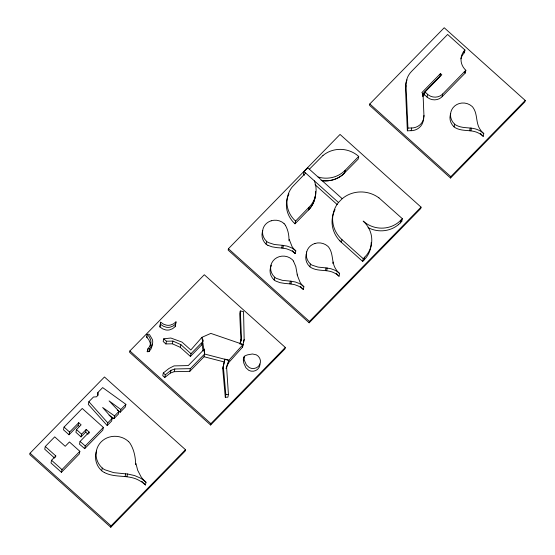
<?xml version="1.0" encoding="UTF-8"?>
<svg xmlns="http://www.w3.org/2000/svg" width="555" height="555" viewBox="0 0 555 555"><rect width="100%" height="100%" fill="white"/><g stroke="black" fill="none" stroke-linecap="round" stroke-linejoin="round"><path stroke-width="0.83" d="M422.632 96.556L424.443 94.704L425.012 91.998L441.801 74.8L440.455 73.586L421.849 92.636L423.035 93.705L423.985 116.696A12.834 12.238 11.8 0 1 413.031 127.907L407.925 128.094L407.356 130.8L412.469 130.619A12.834 12.238 11.8 0 0 423.416 119.394L423.423 117.889M159.902 326.957L160.666 322.198L163.482 324.155L166.465 325.168A9.477 9.04 11.8 0 0 170.475 325.077L173.354 323.933L175.99 321.858L175.227 326.611L172.591 328.685L169.705 329.837A9.477 9.04 11.8 0 1 165.695 329.927L162.719 328.907L159.902 326.957L160.666 322.198M175.227 326.611L175.429 324.557M30.053 453.192L29.769 454.545L110.785 527.25L185.19 451.048L185.474 449.696L104.465 376.984L30.053 453.192L111.062 525.897L110.785 527.25M45.288 446.504L55.798 455.939L51.566 460.268L51.004 462.967L61.411 472.305L79.289 454.004L79.851 451.305L69.444 441.967L65.212 446.296L54.702 436.861L45.288 446.504L44.726 449.203L54.619 458.083M55.514 457.285L55.798 455.939M89.189 432.095L80.052 441.461L79.483 444.153L84.7 448.662L102.807 430.118L103.369 427.426L82.237 408.459L64.047 427.093L63.478 429.792L69.028 434.766L78.172 425.408L78.734 422.709L81.113 424.839L76.472 429.591L75.91 432.289L81.03 436.889L85.671 432.137L86.233 429.438L89.189 432.095L88.911 433.441M69.028 434.766L69.59 432.067L78.734 422.709M61.411 472.305L61.973 469.613L79.851 451.305M81.03 436.889L81.592 434.19L86.233 429.438M117.507 410.166L120.262 412.192L125.312 407.023L125.874 404.324L102.661 387.598L97.93 392.44L98.256 395L96.48 396.818L93.476 397.005L88.876 401.709L88.314 404.408L107.205 425.56L111.617 421.044L112.186 418.345L102.64 407.509L114.552 415.924L113.983 418.623L109.085 415.154M84.7 448.662L85.262 445.963L103.369 427.426M97.368 395.139L97.93 392.44M107.205 425.56L107.774 422.861L112.186 418.345M104.347 472.478A12.487 11.905 11.8 0 1 101.69 470.744L102.273 468.025A19.099 18.218 11.8 0 1 97.812 462.058A19.543 18.634 11.8 0 1 96.626 449.862A19.064 18.183 11.8 0 1 109.03 437.16A19.543 18.634 11.8 0 1 121.809 437.486A19.099 18.218 11.8 0 1 128.316 441.357M129.884 350.947L129.606 352.3L210.616 425.012L285.027 348.804L285.312 347.458L204.296 274.746L129.884 350.947L210.9 423.659L210.616 425.012M120.262 412.192L120.823 409.493L109.099 400.897L119.006 411.359L118.444 414.051L113.983 418.623M150.197 346.237A9.477 9.04 11.8 0 0 150.03 342.393L148.768 339.611L146.555 337.045L147.117 334.339L148.927 334.221L149.774 335.047L152.403 339.57A9.477 9.04 11.8 0 1 152.569 343.413L151.564 346.244L149.579 348.908L149.018 351.606L147.207 351.724L147.769 349.026L149.753 346.362L150.759 343.531A9.477 9.04 11.8 0 0 150.592 339.688L149.337 336.906L147.117 334.339M125.118 476.565L125.687 473.859L127.49 473.977L134.581 475.559L139.888 477.841A28.52 27.202 11.8 0 1 143.627 480.262L146.007 482.26L145.445 484.959L143.065 482.968A28.52 27.202 11.8 0 0 139.326 480.547C128.614 474.192 115.239 478.299 104.34 472.492M126.928 476.683L127.49 473.977M135.642 464.729C135.6 457.598 134.13 449.966 130.321 443.75A12.682 12.099 11.8 0 0 128.33 441.343M226.28 368.499L228.306 363.025L242.514 347.173L243.076 344.475L210.824 333.395L201.923 337.322L190.816 349.997L182.04 342.116L170.836 338.023L163.739 338.807L163.177 341.505L165.876 343.933L172.355 343.788L180.292 347.333L190.414 356.421L202.818 343.718M165.876 343.933L166.444 341.228L163.739 338.807M163.309 372.974L162.747 375.673L164.773 377.49L170.406 373.022L174.235 371.69L189.782 371.344L204.046 356.733L204.608 354.034L204.386 349.067L188.263 365.579L174.02 365.898L168.949 368.499L163.309 372.974L165.334 374.791L164.773 377.49M175.713 323.204L175.99 321.858M172.355 343.788L172.917 341.082L180.854 344.627L190.982 353.715L190.414 356.421M170.406 373.022L170.975 370.317L174.804 368.985L190.344 368.638L204.608 354.034L201.923 337.322L203.38 341.02L190.982 353.715M174.235 371.69L174.804 368.985M180.292 347.333L180.854 344.627M189.782 371.344L190.344 368.638M228.424 248.737L228.147 250.09L309.156 322.802L420.773 208.493L421.058 207.14L340.042 134.435L228.424 248.737L309.44 321.449L309.156 322.802M204.608 354.034L228.868 360.32L226.558 366.584L228.438 394.487L227.876 397.193L225.288 397.248L222.728 368.735L224.928 359.168L228.868 360.32L243.076 344.475L239.815 343.927L241.508 338.293L240.301 310.994L243.562 311.542L244.151 339.48L243.589 342.185L243.555 340.493M224.928 359.168L222.728 368.735M226.135 368.61L226.558 366.584M228.306 363.025L228.868 360.32M240.301 310.994L239.732 313.7L240.946 340.999L240.218 343.413M225.288 397.248L225.85 394.55L223.29 366.036M240.946 340.999L241.508 338.293M267.85 245.275A8.325 7.936 11.8 0 1 266.081 244.124L266.657 241.411A12.925 12.321 11.8 0 1 262.91 229.305A12.71 12.12 11.8 0 1 265.873 224.026A12.71 12.12 11.8 0 1 271.166 220.828M259.906 363.99A7.68 7.326 11.8 0 1 259.053 367.479A7.604 7.25 11.8 0 1 248.765 370.345L245.858 367.66L243.923 363.372A22.699 21.652 11.8 0 1 243.423 361.236L243.811 357.267L245.095 355.824A22.401 21.361 11.8 0 1 247.703 354.811L252.442 353.986L256.354 354.839A7.68 7.326 11.8 0 1 259.615 364.774A7.604 7.25 11.8 0 1 249.327 367.639L246.42 364.954L244.491 360.674A22.699 21.652 11.8 0 1 243.992 358.53L243.811 357.267M243.243 359.966L244.408 356.164M289.779 283.841L294.636 284.653L298.458 286.096A19.078 18.19 11.8 0 1 301.733 288.114L303.314 289.439L303.883 286.741L302.295 285.409A19.078 18.19 11.8 0 0 299.02 283.39L295.198 281.947L290.348 281.142L289.765 283.841L285.305 283.508L280.032 282.661L275.918 281.128A8.325 7.936 11.8 0 1 274.149 279.963L274.725 277.25A12.925 12.321 11.8 0 1 270.986 265.151M281.711 248.002L286.56 248.813L290.383 250.25A19.078 18.19 11.8 0 1 293.657 252.268L295.246 253.6L295.808 250.895L294.226 249.57A19.078 18.19 11.8 0 0 290.952 247.551L287.129 246.108L282.273 245.296L281.697 248.002L277.236 247.669L271.964 246.815L267.843 245.289M282.904 248.085L283.466 245.379M288.968 240.801C289.134 235.556 288.107 229.846 285.353 225.226M378.912 197.857A28.902 27.563 11.8 0 0 342.206 198.704L307.727 167.756L304.001 171.564L303.439 174.27L304.528 175.248M288.933 193.979A26.682 25.447 11.8 0 0 293.096 221.889L295.003 223.797L295.565 221.091L310.363 205.836A26.716 25.481 11.8 0 0 314.317 180.84M290.973 283.924L291.535 281.219M309.1 207.237L308.531 209.936L295.003 223.797M314.956 243.465A12.925 12.321 11.8 0 1 327.811 246.24A8.457 8.068 11.8 0 1 329.129 247.849C333.493 254.204 331.501 262.709 335.789 269.085A19.078 18.19 11.8 0 0 338.106 272.082L339.598 273.511L339.029 276.217L337.447 274.885A19.078 18.19 11.8 0 0 334.172 272.866C327.152 269.175 318.639 271.666 311.632 267.905A8.325 7.936 11.8 0 1 309.863 266.74L310.439 264.027A12.925 12.321 11.8 0 1 306.7 251.921M322.989 155.483A26.682 25.447 11.8 0 1 356.608 154.727L358.717 156.42L345.182 170.281L344.62 172.98L343.247 174.284A26.716 25.481 11.8 0 1 321.074 180.535A26.682 25.447 11.8 0 0 342.664 174.769M325.487 270.618L326.049 267.912L330.912 268.724L334.734 270.167A19.078 18.19 11.8 0 1 338.009 272.186L339.598 273.511M326.687 270.701L327.256 267.996M332.757 263.417L333.042 262.071M358.717 156.42L358.155 159.125L342.671 174.783M369.81 103.951L369.526 105.304L450.535 178.016L524.947 101.808L525.231 100.455L444.215 27.75L369.81 103.951L450.82 176.663L450.535 178.016M342.192 198.69L338.474 202.499A28.902 27.563 11.8 0 0 340.021 237.686L341.97 239.628L341.408 242.327L362.686 261.426L365.932 257.909A26.682 25.447 11.8 0 0 371.212 242.479M362.686 261.426L363.254 258.727L366.501 255.203A26.682 25.447 11.8 0 0 365.058 222.985L363.157 221.077L365.259 222.784A26.682 25.447 11.8 0 0 398.885 222.021L402.347 218.691L378.926 197.844M364.191 259.886L364.753 257.187M407.356 130.8L405.476 88.314L406.038 85.616A20.688 19.73 11.8 0 1 411.463 71.498L447.628 34.459L464.958 50.012L464.389 52.711L463.411 53.828A14.971 14.284 11.8 0 0 460.9 58.851M411.158 130.709L411.72 128.011M422.612 95.731L423.035 93.705M398.33 224.733L400.273 222.937L400.842 220.231M464.958 50.012L463.98 51.122A14.971 14.284 11.8 0 0 464.785 69.209L465.853 70.277L465.291 72.983L441.364 97.409A10.698 10.198 11.8 0 1 427.877 97.708L427.031 97.028L427.6 94.322L425.012 91.998M400.273 222.937L401.778 221.396L402.347 218.691M423.715 116.793L423.999 115.44M440.455 73.586L439.886 76.292L422.487 94.114M442.141 96.688L442.71 93.982L465.853 70.277M483.787 133.63L482.198 132.305A19.078 18.19 11.8 0 0 478.93 130.286C471.91 126.589 463.397 129.079 456.383 125.319A8.325 7.936 11.8 0 1 454.621 124.154A12.925 12.321 11.8 0 1 450.889 112.041A12.71 12.12 11.8 0 1 459.138 103.57A12.925 12.321 11.8 0 1 472 106.352A8.457 8.068 11.8 0 1 473.318 107.968C477.688 114.323 475.697 122.821 479.985 129.204A19.078 18.19 11.8 0 0 482.302 132.201L483.787 133.63L483.225 136.336L481.636 135.004A19.078 18.19 11.8 0 0 478.361 132.985C471.341 129.294 462.828 131.785 455.821 128.025A8.325 7.936 11.8 0 1 454.059 126.859L454.628 124.147M469.676 130.737L470.238 128.032M470.876 130.82L471.445 128.115M242.514 347.173L244.151 339.48M147.207 351.724L147.977 350.864M149.018 351.606L151.002 348.949L152.008 346.119A9.477 9.04 11.8 0 0 152.139 344.19M309.801 208.541L308.531 209.936L310.28 207.958A26.682 25.447 11.8 0 0 315.531 191.711M305.638 173.028L292.221 186.966A26.682 25.447 11.8 0 0 293.664 219.183L295.565 221.091M309.357 169.219L322.975 155.469M422.66 95.446L424.339 93.733M114.552 415.924L119.006 411.359M120.823 409.493L125.874 404.324M309.44 321.449L421.058 207.14M450.82 176.663L525.231 100.455M111.062 525.897L185.474 449.696M210.9 423.659L285.312 347.458M345.182 170.281L343.816 171.585A26.716 25.481 11.8 0 1 318.064 177.01M175.789 323.912L173.153 325.986L170.274 327.131A9.477 9.04 11.8 0 1 166.264 327.221L163.281 326.208L160.464 324.252M442.71 93.982L441.926 94.704A10.698 10.198 11.8 0 1 428.446 95.002L427.6 94.322M165.334 374.791L170.975 370.317M146.555 337.045L147.63 336.975M147.769 349.026L149.579 348.908M166.444 341.228L172.917 341.082M225.85 394.55L228.438 394.487M282.259 245.296L274.26 244.484L268.412 242.584A8.325 7.936 11.8 0 1 266.643 241.418M326.049 267.912L318.043 267.101L312.194 265.2A8.325 7.936 11.8 0 1 310.432 264.034M290.334 281.142L282.328 280.33L276.48 278.423A8.325 7.936 11.8 0 1 274.718 277.257M125.687 473.859L113.678 472.645L104.902 469.787A12.487 11.905 11.8 0 1 102.259 468.038M204.046 356.733L224.123 361.936M80.052 441.461L85.262 445.963M463.647 52.045L464.389 52.711M423.881 94.197L427.031 97.028M400.863 220.571L401.778 221.396M304.001 171.564L338.474 202.499M315.039 184.683L337.274 204.635M341.97 239.628L363.254 258.727M78.172 425.408L79.358 426.469M85.671 432.137L88.037 434.26M76.472 429.591L81.592 434.19M64.047 427.093L69.59 432.067M51.566 460.268L61.973 469.613M483.225 136.336L481.733 134.907A19.078 18.19 11.8 0 1 480.366 133.283M339.029 276.217L337.544 274.787A19.078 18.19 11.8 0 1 336.17 273.164M295.808 250.895L294.323 249.466A19.078 18.19 11.8 0 1 292.006 246.469L289.252 239.455M295.246 253.6L293.755 252.171A19.078 18.19 11.8 0 1 292.388 250.548M303.883 286.741L302.392 285.305A19.078 18.19 11.8 0 1 300.075 282.308L297.327 275.294M303.314 289.439L301.83 288.01A19.078 18.19 11.8 0 1 300.456 286.394M146.007 482.26L143.773 480.11A28.52 27.202 11.8 0 1 141.005 476.696L137.675 470.272L135.919 463.376M145.445 484.959L143.211 482.815A28.52 27.202 11.8 0 1 141.858 481.282M464.216 71.914L465.291 72.983M339.334 240.273L341.408 242.327L339.445 240.398A28.902 27.563 11.8 0 1 335.06 209.582M88.876 401.709L107.774 422.861M293.422 261.065L295.787 266.546L297.161 274.149M201.895 343.372L203.102 350.885M297.161 274.163L297.32 275.28M406.038 85.616L407.925 128.094M101.704 470.73A19.099 18.218 11.8 0 1 97.25 464.757A19.543 18.634 11.8 0 1 96.064 452.568A19.064 18.183 11.8 0 1 96.591 450.861M266.081 244.124A12.925 12.321 11.8 0 1 262.349 232.011A12.71 12.12 11.8 0 1 262.681 230.866M271.242 220.779A12.925 12.321 11.8 0 1 284.091 223.547M284.028 223.623A8.457 8.068 11.8 0 1 285.339 225.233M274.149 279.963A12.925 12.321 11.8 0 1 270.417 267.85A12.71 12.12 11.8 0 1 271.228 265.602M270.958 265.144A12.71 12.12 11.8 0 1 279.227 256.674A12.925 12.321 11.8 0 1 292.096 259.462A8.457 8.068 11.8 0 1 293.415 261.072M309.863 266.74A12.925 12.321 11.8 0 1 306.131 254.627A12.71 12.12 11.8 0 1 306.464 253.482M306.672 251.915A12.71 12.12 11.8 0 1 314.942 243.451M315.552 192.113A26.716 25.481 11.8 0 1 309.808 208.548M398.317 224.72A26.682 25.447 11.8 0 1 368.069 227.592M405.476 88.314A20.688 19.73 11.8 0 1 407.079 79.83M454.059 126.859A12.925 12.321 11.8 0 1 450.327 114.746A12.71 12.12 11.8 0 1 450.66 113.602"/></g></svg>
